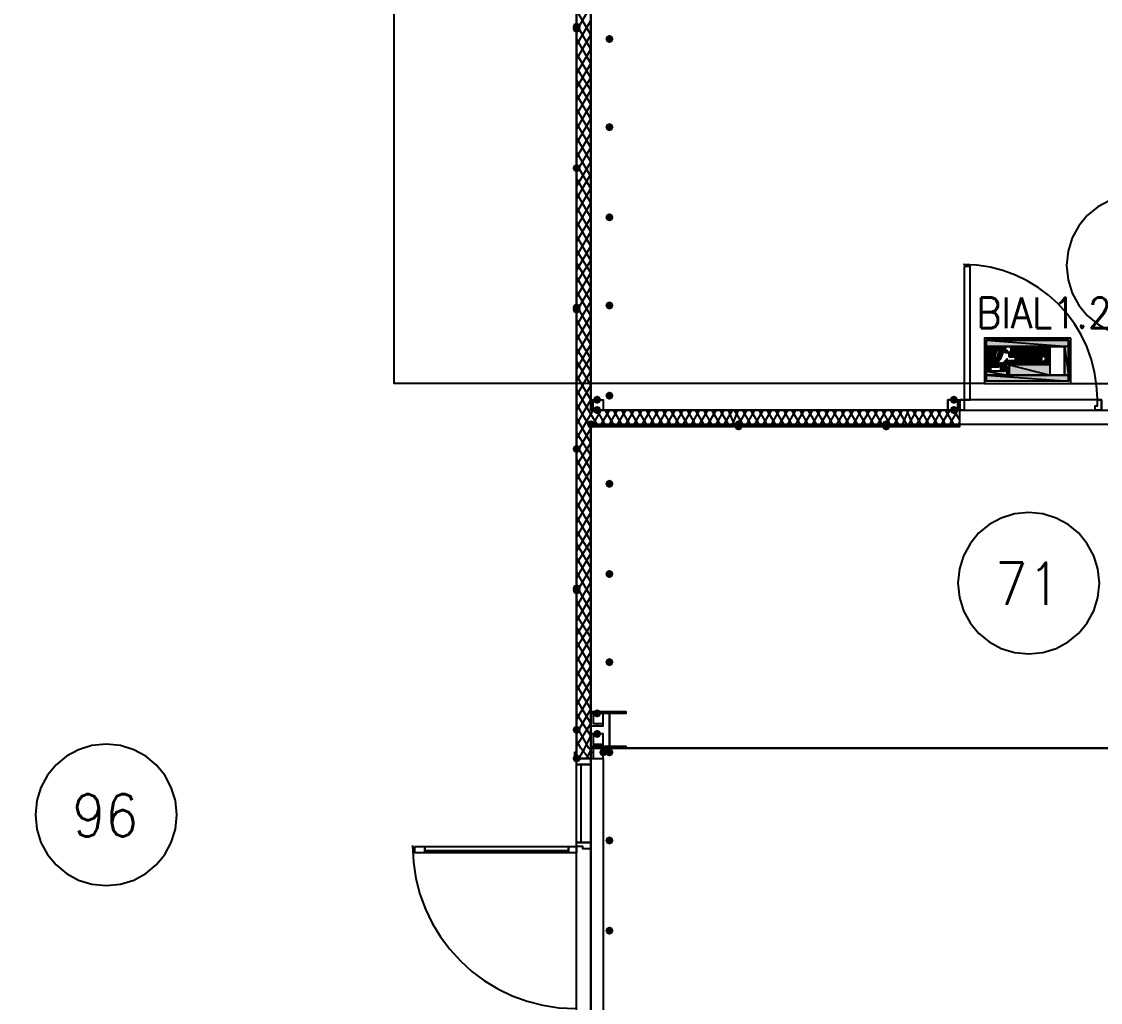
# Model space of a CAD drawing. Header units: millimetres. Extents: x 0 to 420, y 0 to 297.
# Drawn here: x 243.43 to 265.71, y 164.04 to 184.3 of the extents above; entities that cross this region are included whole.
import ezdxf

# ---------------------------------------------------------------- set-up
doc = ezdxf.new("R2010")
doc.units = ezdxf.units.MM
doc.layers.get('0').update_dxf_attribs({"linetype": 'CONTINUOUS'})
doc.styles.get("Standard").update_dxf_attribs({"font": 'STANDARD'})

msp = doc.modelspace()

# ---------------------------------------------------------------- hatches: boundary and pattern name
at = {"true_color": 0x000007}
h = msp.add_hatch(color=0, dxfattribs=at)
h.paths.add_polyline_path([(254.889, 187.071), (254.889, 169.672)], flags=0)
h.paths.add_polyline_path([(254.889, 169.672), (254.889, 187.071)], flags=0)
at = {"true_color": 0x0000fe}
for points in [[(254.973667, 184.192333), (254.948796, 184.132537), (254.889, 184.107667), (254.829204, 184.132537), (254.804333, 184.192333), (254.829204, 184.252129), (254.889, 184.277), (254.948796, 184.252129)], [(254.973667, 184.15), (254.948796, 184.090204), (254.889, 184.065333), (254.829204, 184.090204), (254.804333, 184.15), (254.829204, 184.209796), (254.889, 184.234667), (254.948796, 184.209796)], [(254.973667, 181.271333), (254.948796, 181.211537), (254.889, 181.186667), (254.829204, 181.211537), (254.804333, 181.271333), (254.829204, 181.331129), (254.889, 181.356), (254.948796, 181.331129)], [(254.973667, 181.271333), (254.948796, 181.211537), (254.889, 181.186667), (254.829204, 181.211537), (254.804333, 181.271333), (254.829204, 181.331129), (254.889, 181.356), (254.948796, 181.331129)], [(254.973667, 178.392667), (254.948796, 178.332871), (254.889, 178.308), (254.829204, 178.332871), (254.804333, 178.392667), (254.829204, 178.452462), (254.889, 178.477333), (254.948796, 178.452463)], [(254.973667, 178.350333), (254.948796, 178.290537), (254.889, 178.265667), (254.829204, 178.290537), (254.804333, 178.350333), (254.829204, 178.410129), (254.889, 178.435), (254.948796, 178.410129)], [(255.27, 175.979667), (255.245129, 175.919871), (255.185333, 175.895), (255.125538, 175.919871), (255.100667, 175.979667), (255.125537, 176.039462), (255.185333, 176.064333), (255.245129, 176.039463)], [(255.27, 175.979667), (255.245129, 175.919871), (255.185333, 175.895), (255.125538, 175.919871), (255.100667, 175.979667), (255.125537, 176.039462), (255.185333, 176.064333), (255.245129, 176.039463)], [(258.318, 175.979667), (258.293129, 175.919871), (258.233333, 175.895), (258.173537, 175.919871), (258.148667, 175.979667), (258.173537, 176.039462), (258.233333, 176.064333), (258.293129, 176.039463)], [(258.318, 175.937333), (258.293129, 175.877537), (258.233333, 175.852667), (258.173537, 175.877537), (258.148667, 175.937333), (258.173537, 175.997129), (258.233333, 176.022), (258.293129, 175.997129)], [(261.366, 175.979667), (261.341129, 175.919871), (261.281333, 175.895), (261.221538, 175.919871), (261.196667, 175.979667), (261.221537, 176.039462), (261.281333, 176.064333), (261.341129, 176.039463)], [(261.366, 175.937333), (261.341129, 175.877537), (261.281333, 175.852667), (261.221538, 175.877537), (261.196667, 175.937333), (261.221537, 175.997129), (261.281333, 176.022), (261.341129, 175.997129)], [(254.973667, 175.471667), (254.948796, 175.411871), (254.889, 175.387), (254.829204, 175.411871), (254.804333, 175.471667), (254.829204, 175.531462), (254.889, 175.556333), (254.948796, 175.531463)], [(254.973667, 175.471667), (254.948796, 175.411871), (254.889, 175.387), (254.829204, 175.411871), (254.804333, 175.471667), (254.829204, 175.531462), (254.889, 175.556333), (254.948796, 175.531463)], [(254.973667, 172.593), (254.948796, 172.533204), (254.889, 172.508333), (254.829204, 172.533204), (254.804333, 172.593), (254.829204, 172.652796), (254.889, 172.677667), (254.948796, 172.652796)], [(254.973667, 172.550667), (254.948796, 172.490871), (254.889, 172.466), (254.829204, 172.490871), (254.804333, 172.550667), (254.829204, 172.610462), (254.889, 172.635333), (254.948796, 172.610463)], [(254.973667, 169.672), (254.948796, 169.612204), (254.889, 169.587333), (254.829204, 169.612204), (254.804333, 169.672), (254.829204, 169.731796), (254.889, 169.756667), (254.948796, 169.731796)], [(254.973667, 169.672), (254.948796, 169.612204), (254.889, 169.587333), (254.829204, 169.612204), (254.804333, 169.672), (254.829204, 169.731796), (254.889, 169.756667), (254.948796, 169.731796)], [(254.973667, 169.672), (254.948796, 169.612204), (254.889, 169.587333), (254.829204, 169.612204), (254.804333, 169.672), (254.829204, 169.731796), (254.889, 169.756667), (254.948796, 169.731796)], [(254.973667, 169.079333), (254.948796, 169.019537), (254.889, 168.994667), (254.829204, 169.019537), (254.804333, 169.079333), (254.829204, 169.139129), (254.889, 169.164), (254.948796, 169.139129)]]:
    msp.add_hatch(color=0, dxfattribs=at).paths.add_polyline_path(points, flags=0)
at = {"true_color": 0x000007}
for points in [[(255.651, 183.938333), (255.626129, 183.878537), (255.566333, 183.853667), (255.506538, 183.878537), (255.481667, 183.938333), (255.506537, 183.998129), (255.566333, 184.023), (255.626129, 183.998129)], [(255.651, 182.118), (255.626129, 182.058204), (255.566333, 182.033333), (255.506538, 182.058204), (255.481667, 182.118), (255.506537, 182.177796), (255.566333, 182.202667), (255.626129, 182.177796)], [(255.651, 180.255333), (255.626129, 180.195537), (255.566333, 180.170667), (255.506538, 180.195537), (255.481667, 180.255333), (255.506537, 180.315129), (255.566333, 180.34), (255.626129, 180.315129)], [(255.651, 178.435), (255.626129, 178.375204), (255.566333, 178.350333), (255.506538, 178.375204), (255.481667, 178.435), (255.506537, 178.494796), (255.566333, 178.519667), (255.626129, 178.494796)], [(255.397, 176.487667), (255.372129, 176.427871), (255.312333, 176.403), (255.252537, 176.427871), (255.227667, 176.487667), (255.252537, 176.547462), (255.312333, 176.572333), (255.372129, 176.547463)], [(255.651, 176.572333), (255.626129, 176.512537), (255.566333, 176.487667), (255.506538, 176.512537), (255.481667, 176.572333), (255.506537, 176.632129), (255.566333, 176.657), (255.626129, 176.632129)], [(262.763, 176.487667), (262.738129, 176.427871), (262.678333, 176.403), (262.618538, 176.427871), (262.593667, 176.487667), (262.618537, 176.547462), (262.678333, 176.572333), (262.738129, 176.547463)], [(255.397, 176.276), (255.372129, 176.216204), (255.312333, 176.191333), (255.252537, 176.216204), (255.227667, 176.276), (255.252537, 176.335796), (255.312333, 176.360667), (255.372129, 176.335796)], [(262.763, 176.276), (262.738129, 176.216204), (262.678333, 176.191333), (262.618538, 176.216204), (262.593667, 176.276), (262.618537, 176.335796), (262.678333, 176.360667), (262.738129, 176.335796)], [(255.651, 174.752), (255.626129, 174.692204), (255.566333, 174.667333), (255.506538, 174.692204), (255.481667, 174.752), (255.506537, 174.811796), (255.566333, 174.836667), (255.626129, 174.811796)], [(255.651, 172.889333), (255.626129, 172.829537), (255.566333, 172.804667), (255.506538, 172.829537), (255.481667, 172.889333), (255.506537, 172.949129), (255.566333, 172.974), (255.626129, 172.949129)], [(255.651, 171.069), (255.626129, 171.009204), (255.566333, 170.984333), (255.506538, 171.009204), (255.481667, 171.069), (255.506537, 171.128796), (255.566333, 171.153667), (255.626129, 171.128796)], [(255.397, 170.010667), (255.372129, 169.950871), (255.312333, 169.926), (255.252537, 169.950871), (255.227667, 170.010667), (255.252537, 170.070462), (255.312333, 170.095333), (255.372129, 170.070463)], [(255.397, 169.587333), (255.372129, 169.527537), (255.312333, 169.502667), (255.252537, 169.527537), (255.227667, 169.587333), (255.252537, 169.647129), (255.312333, 169.672), (255.372129, 169.647129)], [(255.524, 169.206333), (255.499129, 169.146537), (255.439333, 169.121667), (255.379538, 169.146537), (255.354667, 169.206333), (255.379537, 169.266129), (255.439333, 169.291), (255.499129, 169.266129)], [(255.651, 169.206333), (255.626129, 169.146537), (255.566333, 169.121667), (255.506538, 169.146537), (255.481667, 169.206333), (255.506537, 169.266129), (255.566333, 169.291), (255.626129, 169.266129)], [(255.651, 167.386), (255.626129, 167.326204), (255.566333, 167.301333), (255.506538, 167.326204), (255.481667, 167.386), (255.506537, 167.445796), (255.566333, 167.470667), (255.626129, 167.445796)], [(255.651, 165.523333), (255.626129, 165.463537), (255.566333, 165.438667), (255.506538, 165.463537), (255.481667, 165.523333), (255.506537, 165.583129), (255.566333, 165.608), (255.626129, 165.583129)]]:
    msp.add_hatch(color=0, dxfattribs=at).paths.add_polyline_path(points, flags=0)
at = {"true_color": 0x000052}
h = msp.add_hatch(color=0, dxfattribs=at)
h.paths.add_polyline_path([(265.049, 177.715333), (263.355667, 177.715333), (265.049, 177.588333)], flags=0)
h.paths.add_polyline_path([(263.355667, 177.715333), (265.049, 177.588333), (263.355667, 177.588333)], flags=0)
h = msp.add_hatch(color=0, dxfattribs=at)
h.paths.add_polyline_path([(263.355667, 177.588333), (264.668, 177.588333)], flags=0)
h.paths.add_polyline_path([(264.668, 177.588333), (263.355667, 177.588333)], flags=0)
h = msp.add_hatch(color=0, dxfattribs=at)
h.paths.add_polyline_path([(263.355667, 177.588333), (263.821333, 177.588333)], flags=0)
h.paths.add_polyline_path([(263.821333, 177.588333), (263.355667, 177.588333)], flags=0)
h = msp.add_hatch(color=0, dxfattribs=at)
h.paths.add_polyline_path([(263.779, 177.588333), (263.355667, 177.588333), (263.736667, 177.546)], flags=0)
h.paths.add_polyline_path([(263.355667, 177.588333), (263.736667, 177.546), (263.355667, 177.546)], flags=0)
h = msp.add_hatch(color=0, dxfattribs=at)
h.paths.add_polyline_path([(263.821333, 177.588333), (264.668, 177.588333)], flags=0)
h.paths.add_polyline_path([(264.668, 177.588333), (263.821333, 177.588333)], flags=0)
h = msp.add_hatch(color=0, dxfattribs=at)
h.paths.add_polyline_path([(263.821333, 177.588333), (264.668, 177.588333)], flags=0)
h.paths.add_polyline_path([(264.668, 177.588333), (263.821333, 177.588333)], flags=0)
h.paths.add_polyline_path([(264.668, 177.588333), (263.821333, 177.588333)], flags=0)
h.paths.add_polyline_path([(263.821333, 177.588333), (264.668, 177.588333)], flags=0)
h = msp.add_hatch(color=0, dxfattribs=at)
h.paths.add_polyline_path([(264.668, 177.588333), (263.863667, 177.588333), (264.668, 177.546)], flags=0)
h.paths.add_polyline_path([(263.863667, 177.588333), (264.668, 177.546), (263.863667, 177.546)], flags=0)
h = msp.add_hatch(color=0, dxfattribs=at)
h.paths.add_polyline_path([(265.049, 177.588333), (264.964333, 177.588333), (265.049, 176.995667)], flags=0)
h.paths.add_polyline_path([(264.964333, 177.588333), (265.049, 176.995667), (264.964333, 176.995667)], flags=0)
h = msp.add_hatch(color=0, dxfattribs=at)
h.paths.add_polyline_path([(263.355667, 177.546), (263.736667, 177.546)], flags=0)
h.paths.add_polyline_path([(263.736667, 177.546), (263.355667, 177.546)], flags=0)
h = msp.add_hatch(color=0, dxfattribs=at)
h.paths.add_polyline_path([(263.355667, 177.546), (263.736667, 177.546)], flags=0)
h.paths.add_polyline_path([(263.736667, 177.546), (263.355667, 177.546)], flags=0)
h = msp.add_hatch(color=0, dxfattribs=at)
h.paths.add_polyline_path([(263.736667, 177.546), (263.355667, 177.546), (263.736667, 177.503667)], flags=0)
h.paths.add_polyline_path([(263.355667, 177.546), (263.736667, 177.503667), (263.355667, 177.503667)], flags=0)
h = msp.add_hatch(color=0, dxfattribs=at)
h.paths.add_polyline_path([(263.355667, 177.503667), (263.736667, 177.503667)], flags=0)
h.paths.add_polyline_path([(263.736667, 177.503667), (263.355667, 177.503667)], flags=0)
h = msp.add_hatch(color=0, dxfattribs=at)
h.paths.add_polyline_path([(263.567333, 177.503667), (263.355667, 177.503667), (263.525, 177.376667)], flags=0)
h.paths.add_polyline_path([(263.355667, 177.503667), (263.525, 177.376667), (263.355667, 177.376667)], flags=0)
h = msp.add_hatch(color=0, dxfattribs=at)
h.paths.add_polyline_path([(263.525, 177.376667), (263.355667, 177.376667), (263.567333, 177.334333)], flags=0)
h.paths.add_polyline_path([(263.355667, 177.376667), (263.567333, 177.334333), (263.355667, 177.334333)], flags=0)
h = msp.add_hatch(color=0, dxfattribs=at)
h.paths.add_polyline_path([(263.652, 177.334333), (263.355667, 177.334333), (263.609667, 177.292)], flags=0)
h.paths.add_polyline_path([(263.355667, 177.334333), (263.609667, 177.292), (263.355667, 177.292)], flags=0)
h = msp.add_hatch(color=0, dxfattribs=at)
h.paths.add_polyline_path([(263.694333, 177.461333), (263.609667, 177.461333), (263.652, 177.334333)], flags=0)
h.paths.add_polyline_path([(263.609667, 177.461333), (263.652, 177.334333), (263.567333, 177.334333)], flags=0)
for points in [[(263.736667, 177.546), (263.736667, 177.503667)], [(263.821333, 177.461333), (263.779, 177.461333)], [(263.821333, 177.461333), (263.863667, 177.461333)], [(263.652, 177.249667), (263.694333, 177.207333), (263.652, 177.207333)]]:
    msp.add_hatch(color=0, dxfattribs=at).paths.add_polyline_path(points, flags=0)
h = msp.add_hatch(color=0, dxfattribs=at)
h.paths.add_polyline_path([(263.736667, 177.503667), (263.779, 177.503667)], flags=0)
h.paths.add_polyline_path([(263.779, 177.503667), (263.736667, 177.503667)], flags=0)
h = msp.add_hatch(color=0, dxfattribs=at)
h.paths.add_polyline_path([(263.736667, 177.503667), (263.779, 177.503667)], flags=0)
h.paths.add_polyline_path([(263.779, 177.503667), (263.736667, 177.503667)], flags=0)
h = msp.add_hatch(color=0, dxfattribs=at)
h.paths.add_polyline_path([(263.779, 177.461333), (263.736667, 177.503667)], flags=0)
h.paths.add_polyline_path([(263.779, 177.461333), (263.736667, 177.503667), (263.779, 177.503667)], flags=0)
h = msp.add_hatch(color=0, dxfattribs=at)
h.paths.add_polyline_path([(263.779, 177.503667), (263.736667, 177.503667), (263.779, 177.461333)], flags=0)
h.paths.add_polyline_path([(263.736667, 177.503667), (263.779, 177.461333), (263.736667, 177.461333)], flags=0)
h = msp.add_hatch(color=0, dxfattribs=at)
h.paths.add_polyline_path([(263.736667, 177.461333), (263.779, 177.461333)], flags=0)
h.paths.add_polyline_path([(263.779, 177.461333), (263.736667, 177.461333)], flags=0)
h = msp.add_hatch(color=0, dxfattribs=at)
h.paths.add_polyline_path([(263.736667, 177.461333), (263.779, 177.461333)], flags=0)
h.paths.add_polyline_path([(263.779, 177.461333), (263.736667, 177.461333)], flags=0)
h = msp.add_hatch(color=0, dxfattribs=at)
h.paths.add_polyline_path([(263.736667, 177.461333), (263.779, 177.461333)], flags=0)
h.paths.add_polyline_path([(263.779, 177.461333), (263.736667, 177.461333)], flags=0)
h.paths.add_polyline_path([(263.779, 177.461333), (263.736667, 177.461333), (264.668, 177.461333)], flags=0)
h.paths.add_polyline_path([(263.736667, 177.461333), (264.668, 177.461333)], flags=0)
h = msp.add_hatch(color=0, dxfattribs=at)
h.paths.add_polyline_path([(263.863667, 177.461333), (263.863667, 177.503667)], flags=0)
h.paths.add_polyline_path([(263.863667, 177.503667), (263.863667, 177.461333), (263.821333, 177.461333)], flags=0)
h = msp.add_hatch(color=0, dxfattribs=at)
h.paths.add_polyline_path([(263.821333, 177.461333), (263.863667, 177.461333)], flags=0)
h.paths.add_polyline_path([(263.863667, 177.461333), (263.821333, 177.461333)], flags=0)
h = msp.add_hatch(color=0, dxfattribs=at)
h.paths.add_polyline_path([(264.668, 177.461333), (263.863667, 177.461333)], flags=0)
h.paths.add_polyline_path([(263.863667, 177.461333), (264.668, 177.461333), (263.821333, 177.461333)], flags=0)
h = msp.add_hatch(color=0, dxfattribs=at)
h.paths.add_polyline_path([(263.821333, 177.461333), (264.668, 177.461333)], flags=0)
h.paths.add_polyline_path([(264.668, 177.461333), (263.821333, 177.461333)], flags=0)
h = msp.add_hatch(color=0, dxfattribs=at)
h.paths.add_polyline_path([(263.821333, 177.461333), (264.668, 177.461333)], flags=0)
h.paths.add_polyline_path([(264.668, 177.461333), (263.821333, 177.461333)], flags=0)
h = msp.add_hatch(color=0, dxfattribs=at)
h.paths.add_polyline_path([(264.668, 177.461333), (263.821333, 177.461333), (264.668, 177.419)], flags=0)
h.paths.add_polyline_path([(263.821333, 177.461333), (264.668, 177.419), (263.821333, 177.419)], flags=0)
h = msp.add_hatch(color=0, dxfattribs=at)
h.paths.add_polyline_path([(264.456333, 177.419), (263.821333, 177.419), (264.498667, 177.376667)], flags=0)
h.paths.add_polyline_path([(263.821333, 177.419), (264.498667, 177.376667), (263.821333, 177.376667)], flags=0)
h = msp.add_hatch(color=0, dxfattribs=at)
h.paths.add_polyline_path([(263.863667, 177.546), (264.668, 177.546)], flags=0)
h.paths.add_polyline_path([(264.668, 177.546), (263.863667, 177.546)], flags=0)
h = msp.add_hatch(color=0, dxfattribs=at)
h.paths.add_polyline_path([(263.863667, 177.546), (264.668, 177.546)], flags=0)
h.paths.add_polyline_path([(264.668, 177.546), (263.863667, 177.546)], flags=0)
h = msp.add_hatch(color=0, dxfattribs=at)
h.paths.add_polyline_path([(263.863667, 177.546), (264.668, 177.546)], flags=0)
h.paths.add_polyline_path([(264.668, 177.546), (263.863667, 177.546)], flags=0)
h = msp.add_hatch(color=0, dxfattribs=at)
h.paths.add_polyline_path([(264.668, 177.546), (263.863667, 177.546), (264.668, 177.503667)], flags=0)
h.paths.add_polyline_path([(263.863667, 177.546), (264.668, 177.503667), (263.863667, 177.503667)], flags=0)
h = msp.add_hatch(color=0, dxfattribs=at)
h.paths.add_polyline_path([(263.863667, 177.503667), (264.668, 177.503667)], flags=0)
h.paths.add_polyline_path([(264.668, 177.503667), (263.863667, 177.503667)], flags=0)
h = msp.add_hatch(color=0, dxfattribs=at)
h.paths.add_polyline_path([(263.863667, 177.503667), (264.668, 177.503667)], flags=0)
h.paths.add_polyline_path([(264.668, 177.503667), (263.863667, 177.503667)], flags=0)
h = msp.add_hatch(color=0, dxfattribs=at)
h.paths.add_polyline_path([(263.863667, 177.503667), (264.668, 177.503667)], flags=0)
h.paths.add_polyline_path([(264.668, 177.503667), (263.863667, 177.503667)], flags=0)
h = msp.add_hatch(color=0, dxfattribs=at)
h.paths.add_polyline_path([(263.863667, 177.503667), (264.668, 177.503667)], flags=0)
h.paths.add_polyline_path([(264.668, 177.503667), (263.863667, 177.503667)], flags=0)
h = msp.add_hatch(color=0, dxfattribs=at)
h.paths.add_polyline_path([(263.863667, 177.503667), (264.668, 177.503667)], flags=0)
h.paths.add_polyline_path([(264.668, 177.503667), (263.863667, 177.503667)], flags=0)
h = msp.add_hatch(color=0, dxfattribs=at)
h.paths.add_polyline_path([(264.668, 177.503667), (263.863667, 177.503667), (264.668, 177.461333)], flags=0)
h.paths.add_polyline_path([(263.863667, 177.503667), (264.668, 177.461333), (263.863667, 177.461333)], flags=0)
h = msp.add_hatch(color=0, dxfattribs=at)
h.paths.add_polyline_path([(263.863667, 177.461333), (264.668, 177.461333)], flags=0)
h.paths.add_polyline_path([(264.668, 177.461333), (263.863667, 177.461333)], flags=0)
h = msp.add_hatch(color=0, dxfattribs=at)
h.paths.add_polyline_path([(264.498667, 177.376667), (263.948333, 177.376667), (264.498667, 177.334333)], flags=0)
h.paths.add_polyline_path([(263.948333, 177.376667), (264.498667, 177.334333), (263.948333, 177.334333)], flags=0)
h = msp.add_hatch(color=0, dxfattribs=at)
h.paths.add_polyline_path([(263.948333, 177.334333), (263.990667, 177.334333)], flags=0)
h.paths.add_polyline_path([(263.990667, 177.334333), (263.948333, 177.334333)], flags=0)
h = msp.add_hatch(color=0, dxfattribs=at)
h.paths.add_polyline_path([(264.498667, 177.334333), (263.948333, 177.334333), (264.498667, 177.292)], flags=0)
h.paths.add_polyline_path([(263.948333, 177.334333), (264.498667, 177.292), (263.948333, 177.292)], flags=0)
h = msp.add_hatch(color=0, dxfattribs=at)
h.paths.add_polyline_path([(264.668, 177.419), (264.498667, 177.419), (264.668, 177.334333)], flags=0)
h.paths.add_polyline_path([(264.498667, 177.419), (264.668, 177.334333), (264.583333, 177.334333)], flags=0)
h = msp.add_hatch(color=0, dxfattribs=at)
h.paths.add_polyline_path([(264.668, 177.334333), (264.583333, 177.334333), (264.668, 177.249667)], flags=0)
h.paths.add_polyline_path([(264.583333, 177.334333), (264.668, 177.249667), (264.498667, 177.249667)], flags=0)
h = msp.add_hatch(color=0, dxfattribs=at)
h.paths.add_polyline_path([(263.609667, 177.292), (263.355667, 177.292), (263.609667, 177.165)], flags=0)
h.paths.add_polyline_path([(263.355667, 177.292), (263.609667, 177.165), (263.355667, 177.165)], flags=0)
h = msp.add_hatch(color=0, dxfattribs=at)
h.paths.add_polyline_path([(263.440333, 177.165), (263.355667, 177.165), (263.440333, 177.080333)], flags=0)
h.paths.add_polyline_path([(263.355667, 177.165), (263.440333, 177.080333), (263.355667, 177.080333)], flags=0)
h = msp.add_hatch(color=0, dxfattribs=at)
h.paths.add_polyline_path([(263.694333, 177.207333), (263.652, 177.207333), (263.779, 177.165)], flags=0)
h.paths.add_polyline_path([(263.652, 177.207333), (263.779, 177.165), (263.652, 177.165)], flags=0)
h = msp.add_hatch(color=0, dxfattribs=at)
h.paths.add_polyline_path([(263.779, 177.165), (263.652, 177.165), (263.779, 177.080333)], flags=0)
h.paths.add_polyline_path([(263.652, 177.165), (263.779, 177.080333), (263.652, 177.080333)], flags=0)
h = msp.add_hatch(color=0, dxfattribs=at)
h.paths.add_polyline_path([(264.498667, 177.292), (263.736667, 177.292), (264.456333, 177.249667)], flags=0)
h.paths.add_polyline_path([(263.736667, 177.292), (264.456333, 177.249667), (263.694333, 177.249667)], flags=0)
h = msp.add_hatch(color=0, dxfattribs=at)
h.paths.add_polyline_path([(264.668, 177.249667), (263.694333, 177.249667), (264.668, 177.207333)], flags=0)
h.paths.add_polyline_path([(263.694333, 177.249667), (264.668, 177.207333), (263.821333, 177.207333)], flags=0)
h = msp.add_hatch(color=0, dxfattribs=at)
h.paths.add_polyline_path([(264.668, 177.207333), (263.821333, 177.207333), (264.668, 176.995667)], flags=0)
h.paths.add_polyline_path([(263.821333, 177.207333), (264.668, 176.995667), (263.821333, 176.995667)], flags=0)
h = msp.add_hatch(color=0, dxfattribs=at)
h.paths.add_polyline_path([(263.779, 177.080333), (263.355667, 177.080333), (263.779, 176.995667)], flags=0)
h.paths.add_polyline_path([(263.355667, 177.080333), (263.779, 176.995667), (263.355667, 176.995667)], flags=0)
h = msp.add_hatch(color=0, dxfattribs=at)
h.paths.add_polyline_path([(265.049, 176.995667), (263.355667, 176.995667), (265.049, 176.868667)], flags=0)
h.paths.add_polyline_path([(263.355667, 176.995667), (265.049, 176.868667), (263.355667, 176.868667)], flags=0)
h = msp.add_hatch(color=0, dxfattribs=at)
h.paths.add_polyline_path([(263.821333, 176.995667), (265.049, 176.995667)], flags=0)
h.paths.add_polyline_path([(265.049, 176.995667), (263.821333, 176.995667)], flags=0)
at = {"true_color": 0x000007}
h = msp.add_hatch(color=0, dxfattribs=at)
h.paths.add_polyline_path([(262.805333, 175.979667), (255.185333, 175.979667), (262.805333, 175.937333)], flags=0)
h.paths.add_polyline_path([(255.185333, 175.979667), (262.805333, 175.937333), (255.185333, 175.937333)], flags=0)
h = msp.add_hatch(color=0, dxfattribs=at)
h.paths.add_polyline_path([(254.889, 169.672), (254.889, 169.079333)], flags=0)
h.paths.add_polyline_path([(254.889, 169.079333), (254.889, 169.672)], flags=0)

# ---------------------------------------------------------------- linework, layer by layer
at = {"color": 0, "true_color": 0x000008}
for points in [[(254.889, 187.409667), (238.802333, 187.409667), (238.802333, 140.335), (254.889, 140.335)], [(255.185333, 158.453667), (376.639667, 158.453667), (376.639667, 169.291), (255.185333, 169.291)]]:
    msp.add_lwpolyline(points, close=True, dxfattribs=at)
at = {"color": 0, "true_color": 0x000007}
for points in [[(254.889, 187.409667), (254.889, 169.291)], [(255.185333, 176.276), (255.185333, 187.409667)], [(254.889, 187.071), (254.889, 169.672), (254.889, 187.071), (254.889, 169.672)], [(254.889, 184.107667), (255.185333, 184.615667)], [(255.185333, 184.023), (254.889, 184.531)], [(254.889, 183.811333), (255.185333, 184.319333)], [(255.185333, 183.726667), (254.889, 184.234667)], [(254.889, 183.515), (255.185333, 184.023)], [(255.185333, 183.430333), (254.889, 183.938333)], [(254.889, 183.218667), (255.185333, 183.726667)], [(255.185333, 183.134), (254.889, 183.642)], [(254.889, 182.922333), (255.185333, 183.430333)], [(255.185333, 182.88), (254.889, 183.345667)], [(254.889, 182.668333), (255.185333, 183.134)], [(255.185333, 182.583667), (254.889, 183.091667)], [(254.889, 182.372), (255.185333, 182.88)], [(255.185333, 182.287333), (254.889, 182.795333)], [(254.889, 182.075667), (255.185333, 182.583667)], [(255.185333, 181.991), (254.889, 182.499)], [(254.889, 181.779333), (255.185333, 182.287333)], [(255.185333, 181.694667), (254.889, 182.202667)], [(254.889, 181.483), (255.185333, 181.991)], [(255.185333, 181.398333), (254.889, 181.906333)], [(254.889, 181.186667), (255.185333, 181.694667)], [(255.185333, 181.102), (254.889, 181.61)], [(254.889, 180.890333), (255.185333, 181.398333)], [(255.185333, 180.848), (254.889, 181.356)], [(254.889, 180.636333), (255.185333, 181.144333)], [(255.185333, 180.551667), (254.889, 181.059667)], [(254.889, 180.34), (255.185333, 180.848)], [(255.185333, 180.255333), (254.889, 180.763333)], [(267.927667, 179.2605), (267.897995, 179.554842), (267.812893, 179.828993), (267.678236, 180.07708), (267.499896, 180.29323), (267.283746, 180.47157), (267.035659, 180.606227), (266.761508, 180.691328), (266.467167, 180.721), (266.172825, 180.691328), (265.898674, 180.606227), (265.650587, 180.47157), (265.434437, 180.29323), (265.256097, 180.07708), (265.12144, 179.828993), (265.036339, 179.554842), (265.006667, 179.2605)], [(254.889, 180.043667), (255.185333, 180.551667)], [(255.185333, 179.959), (254.889, 180.467)], [(254.889, 179.747333), (255.185333, 180.255333)], [(255.185333, 179.662667), (254.889, 180.170667)], [(254.889, 179.451), (255.185333, 179.959)], [(255.185333, 179.366333), (254.889, 179.874333)], [(254.889, 179.154667), (255.185333, 179.662667)], [(255.185333, 179.112333), (254.889, 179.578)], [(254.889, 178.900667), (255.185333, 179.366333)], [(255.185333, 178.816), (254.889, 179.324)], [(265.641667, 176.508833), (265.627351, 176.792339), (265.585333, 177.067656), (265.517006, 177.333389), (265.423764, 177.588145), (265.307001, 177.83053), (265.16811, 178.059151), (265.008486, 178.272613), (264.829523, 178.469523), (264.632613, 178.648486), (264.419151, 178.80811), (264.19053, 178.947001), (263.948145, 179.063764), (263.693389, 179.157006), (263.427656, 179.225333), (263.152339, 179.267351), (262.868833, 179.281667)], [(265.006667, 179.2605), (265.036339, 178.966158), (265.12144, 178.692007), (265.256097, 178.44392), (265.434437, 178.22777), (265.650587, 178.04943), (265.898674, 177.914773), (266.172825, 177.829672), (266.467167, 177.8), (266.761508, 177.829672), (267.035659, 177.914773), (267.283746, 178.04943), (267.499896, 178.22777), (267.678236, 178.44392), (267.812893, 178.692007), (267.897995, 178.966158), (267.927667, 179.2605)], [(254.889, 178.604333), (255.185333, 179.112333)], [(255.185333, 178.519667), (254.889, 179.027667)], [(254.889, 178.308), (255.185333, 178.816)], [(255.185333, 178.223333), (254.889, 178.731333)], [(254.889, 178.011667), (255.185333, 178.519667)], [(255.185333, 177.927), (254.889, 178.435)], [(254.889, 177.715333), (255.185333, 178.223333)], [(255.185333, 177.630667), (254.889, 178.138667)], [(254.889, 177.419), (255.185333, 177.927)], [(255.185333, 177.334333), (254.889, 177.842333)], [(254.889, 177.122667), (255.185333, 177.630667)], [(255.185333, 177.080333), (254.889, 177.546)], [(254.889, 176.868667), (255.185333, 177.376667)], [(255.185333, 176.784), (254.889, 177.292)], [(254.889, 176.572333), (255.185333, 177.080333)], [(255.185333, 176.487667), (254.889, 176.995667)], [(254.889, 176.276), (255.185333, 176.784)], [(255.185333, 176.191333), (254.889, 176.699333)], [(254.889, 175.979667), (255.185333, 176.487667)], [(264.244667, 176.487667), (262.805333, 176.487667), (262.805333, 176.403)], [(265.726333, 176.403), (265.726333, 176.487667), (264.244667, 176.487667)], [(255.185333, 175.895), (254.889, 176.403)], [(255.185333, 176.191333), (255.227667, 176.276)], [(262.805333, 176.276), (255.185333, 176.276)], [(255.227667, 175.979667), (255.397, 176.276)], [(255.481667, 175.979667), (255.312333, 176.276)], [(255.397, 175.979667), (255.566333, 176.276)], [(255.651, 175.979667), (255.481667, 176.276)], [(255.566333, 175.979667), (255.735667, 176.276)], [(255.820333, 175.979667), (255.651, 176.276)], [(255.735667, 175.979667), (255.905, 176.276)], [(255.989667, 175.979667), (255.820333, 176.276)], [(255.905, 175.979667), (256.074333, 176.276)], [(256.159, 175.979667), (255.989667, 176.276)], [(256.074333, 175.979667), (256.243667, 176.276)], [(256.328333, 175.979667), (256.159, 176.276)], [(256.243667, 175.979667), (256.413, 176.276)], [(256.497667, 175.979667), (256.328333, 176.276)], [(256.413, 175.979667), (256.582333, 176.276)], [(256.667, 175.979667), (256.497667, 176.276)], [(256.582333, 175.979667), (256.751667, 176.276)], [(256.836333, 175.979667), (256.667, 176.276)], [(256.751667, 175.979667), (256.921, 176.276)], [(257.005667, 175.979667), (256.836333, 176.276)], [(256.921, 175.979667), (257.090333, 176.276)], [(257.175, 175.979667), (257.005667, 176.276)], [(257.090333, 175.979667), (257.259667, 176.276)], [(257.344333, 175.979667), (257.175, 176.276)], [(257.259667, 175.979667), (257.429, 176.276)], [(257.513667, 175.979667), (257.344333, 176.276)], [(257.429, 175.979667), (257.598333, 176.276)], [(257.683, 175.979667), (257.513667, 176.276)], [(257.598333, 175.979667), (257.767667, 176.276)], [(257.852333, 175.979667), (257.683, 176.276)], [(257.767667, 175.979667), (257.937, 176.276)], [(258.021667, 175.979667), (257.852333, 176.276)], [(257.937, 175.979667), (258.106333, 176.276)], [(258.148667, 175.979667), (258.021667, 176.276)], [(258.106333, 175.979667), (258.233333, 176.276)], [(258.318, 175.979667), (258.148667, 176.276)], [(258.233333, 175.979667), (258.402667, 176.276)], [(258.487333, 175.979667), (258.318, 176.276)], [(258.402667, 175.979667), (258.572, 176.276)], [(258.656667, 175.979667), (258.487333, 176.276)], [(258.572, 175.979667), (258.741333, 176.276)], [(258.826, 175.979667), (258.656667, 176.276)], [(258.741333, 175.979667), (258.910667, 176.276)], [(258.995333, 175.979667), (258.826, 176.276)], [(258.910667, 175.979667), (259.08, 176.276)], [(259.164667, 175.979667), (258.995333, 176.276)], [(259.08, 175.979667), (259.249333, 176.276)], [(259.334, 175.979667), (259.164667, 176.276)], [(259.249333, 175.979667), (259.418667, 176.276)], [(259.503333, 175.979667), (259.334, 176.276)], [(259.418667, 175.979667), (259.588, 176.276)], [(259.672667, 175.979667), (259.503333, 176.276)], [(259.588, 175.979667), (259.757333, 176.276)], [(259.842, 175.979667), (259.672667, 176.276)], [(259.757333, 175.979667), (259.926667, 176.276)], [(260.011333, 175.979667), (259.842, 176.276)], [(259.926667, 175.979667), (260.096, 176.276)], [(260.180667, 175.979667), (260.011333, 176.276)], [(260.096, 175.979667), (260.265333, 176.276)], [(260.35, 175.979667), (260.180667, 176.276)], [(260.265333, 175.979667), (260.434667, 176.276)], [(260.519333, 175.979667), (260.35, 176.276)], [(260.434667, 175.979667), (260.604, 176.276)], [(260.688667, 175.979667), (260.519333, 176.276)], [(260.604, 175.979667), (260.773333, 176.276)], [(260.858, 175.979667), (260.688667, 176.276)], [(260.773333, 175.979667), (260.942667, 176.276)], [(261.027333, 175.979667), (260.858, 176.276)], [(260.942667, 175.979667), (261.112, 176.276)], [(261.196667, 175.979667), (261.027333, 176.276)], [(261.112, 175.979667), (261.281333, 176.276)], [(261.366, 175.979667), (261.196667, 176.276)], [(261.281333, 175.979667), (261.450667, 176.276)], [(261.535333, 175.979667), (261.366, 176.276)], [(261.450667, 175.979667), (261.62, 176.276)], [(261.704667, 175.979667), (261.535333, 176.276)], [(261.62, 175.979667), (261.747, 176.276)], [(261.831667, 175.979667), (261.704667, 176.276)], [(261.747, 175.979667), (261.916333, 176.276)], [(262.001, 175.979667), (261.831667, 176.276)], [(261.916333, 175.979667), (262.085667, 176.276)], [(262.170333, 175.979667), (262.001, 176.276)], [(262.085667, 175.979667), (262.255, 176.276)], [(262.339667, 175.979667), (262.170333, 176.276)], [(262.255, 175.979667), (262.424333, 176.276)], [(262.509, 175.979667), (262.339667, 176.276)], [(262.424333, 175.979667), (262.593667, 176.276)], [(262.678333, 175.979667), (262.509, 176.276)], [(262.593667, 175.979667), (262.763, 176.276)], [(262.805333, 176.064333), (262.678333, 176.276)], [(262.805333, 176.403), (262.805333, 176.276), (264.244667, 176.276)], [(262.805333, 175.979667), (262.805333, 176.276)], [(262.805333, 175.979667), (262.805333, 176.276)], [(264.244667, 176.276), (265.726333, 176.276), (265.726333, 176.403)], [(254.889, 175.683333), (255.185333, 176.191333)], [(255.185333, 175.598667), (254.889, 176.106667)], [(255.312333, 175.979667), (255.185333, 176.191333)], [(262.763, 175.979667), (262.805333, 176.022)], [(254.889, 175.387), (255.185333, 175.895)], [(255.185333, 175.344667), (254.889, 175.810333)], [(262.805333, 175.979667), (255.185333, 175.979667), (262.805333, 175.979667), (255.185333, 175.937333)], [(255.185333, 175.979667), (262.805333, 175.979667)], [(255.185333, 169.291), (255.185333, 175.979667)], [(254.889, 175.133), (255.185333, 175.598667)], [(255.185333, 175.048333), (254.889, 175.556333)], [(254.889, 174.836667), (255.185333, 175.344667)], [(255.185333, 174.752), (254.889, 175.26)], [(254.889, 174.540333), (255.185333, 175.048333)], [(255.185333, 174.455667), (254.889, 174.963667)], [(254.889, 174.244), (255.185333, 174.752)], [(255.185333, 174.159333), (254.889, 174.667333)], [(254.889, 173.947667), (255.185333, 174.455667)], [(255.185333, 173.863), (254.889, 174.371)], [(254.889, 173.651333), (255.185333, 174.159333)], [(255.185333, 173.566667), (254.889, 174.074667)], [(265.684, 172.698833), (265.654328, 172.993175), (265.569227, 173.267326), (265.43457, 173.515413), (265.25623, 173.731563), (265.04008, 173.909903), (264.791993, 174.04456), (264.517842, 174.129661), (264.2235, 174.159333), (263.929158, 174.129661), (263.655007, 174.04456), (263.40692, 173.909903), (263.19077, 173.731563), (263.01243, 173.515413), (262.877773, 173.267326), (262.792672, 172.993175), (262.763, 172.698833)], [(254.889, 173.355), (255.185333, 173.863)], [(255.185333, 173.312667), (254.889, 173.778333)], [(254.889, 173.101), (255.185333, 173.566667)], [(255.185333, 173.016333), (254.889, 173.524333)], [(254.889, 172.804667), (255.185333, 173.312667)], [(255.185333, 172.72), (254.889, 173.228)], [(254.889, 172.508333), (255.185333, 173.016333)], [(255.185333, 172.423667), (254.889, 172.931667)], [(254.889, 172.212), (255.185333, 172.72)], [(262.763, 172.698833), (262.792672, 172.404492), (262.877773, 172.130341), (263.01243, 171.882254), (263.19077, 171.666104), (263.40692, 171.487764), (263.655007, 171.353107), (263.929158, 171.268005), (264.2235, 171.238333), (264.517842, 171.268005), (264.791993, 171.353107), (265.04008, 171.487764), (265.25623, 171.666104), (265.43457, 171.882254), (265.569227, 172.130341), (265.654328, 172.404492), (265.684, 172.698833)], [(255.185333, 172.127333), (254.889, 172.635333)], [(254.889, 171.915667), (255.185333, 172.423667)], [(255.185333, 171.831), (254.889, 172.339)], [(254.889, 171.619333), (255.185333, 172.127333)], [(255.185333, 171.577), (254.889, 172.042667)], [(254.889, 171.365333), (255.185333, 171.831)], [(255.185333, 171.280667), (254.889, 171.788667)], [(254.889, 171.069), (255.185333, 171.577)], [(255.185333, 170.984333), (254.889, 171.492333)], [(254.889, 170.772667), (255.185333, 171.280667)], [(255.185333, 170.688), (254.889, 171.196)], [(254.889, 170.476333), (255.185333, 170.984333)], [(255.185333, 170.391667), (254.889, 170.899667)], [(254.889, 170.18), (255.185333, 170.688)], [(255.185333, 170.095333), (254.889, 170.603333)], [(254.889, 169.883667), (255.185333, 170.391667)], [(255.185333, 169.799), (254.889, 170.307)], [(254.889, 169.587333), (255.185333, 170.095333)], [(255.185333, 169.545), (254.889, 170.010667)], [(255.227667, 170.010667), (255.227667, 170.053)], [(255.397, 170.010667), (255.397, 170.053)], [(255.566333, 169.291), (255.566333, 170.053)], [(255.735667, 170.010667), (255.735667, 170.053)], [(255.905, 170.010667), (255.905, 170.053)], [(254.889, 169.333333), (255.185333, 169.799)], [(255.312333, 169.799), (255.312333, 169.756667)], [(255.143, 169.291), (254.889, 169.756667)], [(254.889, 169.079333), (254.889, 169.672), (254.889, 169.079333), (254.889, 169.672)], [(255.058333, 169.291), (255.185333, 169.545)], [(246.634, 167.915167), (246.604328, 168.209508), (246.519227, 168.483659), (246.38457, 168.731746), (246.20623, 168.947896), (245.99008, 169.126236), (245.741993, 169.260893), (245.467842, 169.345995), (245.1735, 169.375667), (244.879158, 169.345995), (244.605007, 169.260893), (244.35692, 169.126236), (244.14077, 168.947896), (243.96243, 168.731746), (243.827773, 168.483659), (243.742672, 168.209508), (243.713, 167.915167)], [(254.973667, 169.291), (254.889, 169.460333)], [(255.227667, 169.291), (255.227667, 169.333333)], [(255.312333, 169.375667), (255.312333, 169.333333)], [(255.397, 169.291), (255.397, 169.333333)], [(255.735667, 169.291), (255.735667, 169.333333)], [(255.905, 169.291), (255.905, 169.333333)], [(254.889, 169.291), (254.889, 169.079333)], [(255.185333, 169.079333), (254.889, 169.079333), (254.889, 169.206333)], [(254.973667, 169.079333), (254.889, 169.164)], [(254.931333, 169.079333), (255.058333, 169.291)], [(255.143, 169.079333), (254.973667, 169.291)], [(255.100667, 169.079333), (255.185333, 169.248667)], [(255.185333, 169.248667), (255.143, 169.291)], [(255.185333, 169.079333), (255.185333, 169.291)], [(255.227667, 169.206333), (255.185333, 169.206333)], [(254.973667, 168.952333), (254.973667, 167.343667)], [(255.185333, 163.872333), (255.185333, 169.079333), (255.312333, 169.079333)], [(255.185333, 167.343667), (255.185333, 168.952333)], [(255.312333, 169.079333), (255.439333, 169.079333), (255.439333, 163.872333)], [(243.713, 167.915167), (243.742672, 167.620825), (243.827773, 167.346674), (243.96243, 167.098587), (244.14077, 166.882437), (244.35692, 166.704097), (244.605007, 166.56944), (244.879158, 166.484339), (245.1735, 166.454667), (245.467842, 166.484339), (245.741993, 166.56944), (245.99008, 166.704097), (246.20623, 166.882437), (246.38457, 167.098587), (246.519227, 167.346674), (246.604328, 167.620825), (246.634, 167.915167)], [(251.502333, 167.280167), (251.519709, 166.936064), (251.570708, 166.601901), (251.65364, 166.27937), (251.766811, 165.970162), (251.908531, 165.675969), (252.077108, 165.398484), (252.27085, 165.139396), (252.488065, 164.900399), (252.727063, 164.683183), (252.98615, 164.489441), (253.263636, 164.320864), (253.557829, 164.179144), (253.867037, 164.065973), (254.189568, 163.983042), (254.52373, 163.932042), (254.867833, 163.914667)], [(251.756333, 167.174333), (254.719667, 167.174333)]]:
    msp.add_lwpolyline(points, dxfattribs=at)
for points in [[(255.185333, 176.276), (272.796, 176.276), (272.796, 187.409667), (255.185333, 187.409667)], [(254.889, 187.071), (254.889, 169.672)], [(254.889, 169.672), (254.889, 187.071)], [(254.889, 187.071), (254.889, 169.672)], [(254.889, 187.071), (254.889, 169.672)], [(262.89, 179.239333), (262.89, 176.487667), (263.017, 176.487667), (263.017, 179.239333)], [(255.439333, 176.276), (255.227667, 176.276), (255.227667, 176.487667), (255.439333, 176.487667), (255.439333, 176.276), (255.185333, 176.276), (255.185333, 176.487667), (255.439333, 176.487667)], [(262.805333, 176.276), (262.551333, 176.276), (262.551333, 176.487667), (262.805333, 176.487667)], [(262.763, 176.276), (262.763, 176.487667), (262.551333, 176.487667), (262.551333, 176.276)], [(262.805333, 176.276), (262.805333, 176.487667), (262.89, 176.487667), (262.89, 176.360667), (262.89, 176.276)], [(265.599333, 176.276), (265.599333, 176.360667), (265.641667, 176.360667), (265.641667, 176.487667), (265.726333, 176.487667), (265.726333, 176.276)], [(262.805333, 175.979667), (255.185333, 175.979667), (262.805333, 175.937333)], [(255.185333, 175.979667), (262.805333, 175.937333), (255.185333, 175.937333)], [(262.805333, 175.979667), (255.185333, 175.979667), (255.185333, 175.937333), (262.805333, 175.937333)], [(262.805333, 175.979667), (255.185333, 175.979667), (255.185333, 175.937333), (262.805333, 175.937333)], [(255.905, 169.291), (255.185333, 169.291), (255.185333, 169.333333), (255.566333, 169.333333), (255.566333, 170.010667), (255.185333, 170.010667), (255.185333, 170.053), (255.905, 170.053), (255.905, 170.010667), (255.566333, 170.010667), (255.566333, 169.333333), (255.905, 169.333333)], [(255.439333, 170.010667), (255.227667, 170.010667), (255.227667, 169.799), (255.439333, 169.799), (255.439333, 170.010667), (255.185333, 170.010667), (255.185333, 169.756667), (255.439333, 169.756667)], [(254.889, 169.672), (254.889, 169.079333)], [(254.889, 169.079333), (254.889, 169.672)], [(254.889, 169.079333), (254.889, 169.672)], [(254.889, 169.079333), (254.889, 169.672)], [(255.439333, 169.587333), (255.227667, 169.587333), (255.227667, 169.375667), (255.439333, 169.375667), (255.439333, 169.587333), (255.185333, 169.587333), (255.185333, 169.333333), (255.439333, 169.333333)], [(254.889, 169.037), (254.889, 169.206333), (254.846667, 169.206333), (254.846667, 169.037)], [(254.889, 169.206333), (254.889, 169.079333)], [(255.439333, 169.079333), (255.439333, 169.291), (255.227667, 169.291), (255.227667, 169.079333), (255.439333, 169.079333), (255.439333, 169.291), (255.185333, 169.291), (255.185333, 169.079333)], [(255.185333, 169.079333), (255.185333, 168.952333), (254.889, 168.952333), (254.889, 169.079333)], [(255.185333, 169.079333), (254.889, 169.079333)], [(254.889, 167.343667), (254.889, 168.952333), (255.185333, 168.952333), (255.185333, 167.343667)], [(255.185333, 167.216667), (255.016, 167.216667), (255.016, 167.259), (254.889, 167.259), (254.889, 167.343667), (255.185333, 167.343667)], [(251.544667, 167.259), (251.756333, 167.259), (251.756333, 167.132), (251.544667, 167.132)], [(251.756333, 167.259), (254.719667, 167.259), (254.719667, 167.174333), (251.756333, 167.174333)], [(251.756333, 167.174333), (254.719667, 167.174333), (254.719667, 167.132), (251.756333, 167.132)], [(254.889, 167.132), (254.719667, 167.132), (254.719667, 167.259), (254.889, 167.259)]]:
    msp.add_lwpolyline(points, close=True, dxfattribs=at)
at = {"color": 0, "true_color": 0x000005}
for points in [[(263.313333, 176.826333), (251.121333, 176.826333), (251.121333, 186.986333), (248.285, 186.986333)], [(265.091333, 176.826333), (280.754667, 176.826333)]]:
    msp.add_lwpolyline(points, dxfattribs=at)
at = {"color": 0, "true_color": 0x00005c}
msp.add_lwpolyline([(265.091333, 177.757667), (263.313333, 177.757667), (263.313333, 176.826333), (265.091333, 176.826333)], close=True, dxfattribs=at)
at = {"color": 0, "true_color": 0x000052}
for points in [[(265.049, 177.715333), (263.355667, 177.715333), (265.049, 177.588333)], [(263.355667, 177.715333), (265.049, 177.588333), (263.355667, 177.588333)], [(263.355667, 177.715333), (265.049, 177.715333), (265.049, 176.868667), (263.355667, 176.868667)], [(263.355667, 177.588333), (264.668, 177.588333)], [(264.668, 177.588333), (263.355667, 177.588333)], [(263.355667, 177.588333), (263.821333, 177.588333)], [(263.821333, 177.588333), (263.355667, 177.588333)], [(263.355667, 177.588333), (263.779, 177.588333)], [(263.779, 177.588333), (263.355667, 177.588333)], [(263.779, 177.588333), (263.355667, 177.588333)], [(263.355667, 177.588333), (263.779, 177.588333)], [(263.779, 177.588333), (263.355667, 177.588333)], [(263.779, 177.588333), (263.355667, 177.588333), (263.821333, 177.588333)], [(263.355667, 177.588333), (263.779, 177.588333)], [(263.779, 177.588333), (263.355667, 177.588333)], [(263.355667, 177.588333), (263.779, 177.588333)], [(263.779, 177.588333), (263.355667, 177.588333)], [(263.779, 177.588333), (263.355667, 177.588333), (263.736667, 177.546)], [(263.355667, 177.588333), (263.736667, 177.546), (263.355667, 177.546)], [(263.821333, 177.588333), (264.668, 177.588333)], [(264.668, 177.588333), (263.821333, 177.588333)], [(263.821333, 177.588333), (264.668, 177.588333)], [(264.668, 177.588333), (263.821333, 177.588333)], [(264.668, 177.588333), (263.821333, 177.588333)], [(263.821333, 177.588333), (264.668, 177.588333)], [(263.863667, 177.588333), (263.821333, 177.588333), (263.863667, 177.546)], [(263.821333, 177.588333), (263.863667, 177.546)], [(263.863667, 177.588333), (263.821333, 177.588333)], [(263.863667, 177.588333), (263.821333, 177.588333)], [(264.668, 177.588333), (263.863667, 177.588333), (264.668, 177.546)], [(263.863667, 177.588333), (264.668, 177.546), (263.863667, 177.546)], [(264.668, 177.588333), (264.964333, 177.588333), (264.964333, 176.995667), (264.668, 176.995667)], [(265.049, 177.588333), (264.964333, 177.588333), (265.049, 176.995667)], [(264.964333, 177.588333), (265.049, 176.995667), (264.964333, 176.995667)], [(263.355667, 177.546), (263.736667, 177.546)], [(263.736667, 177.546), (263.355667, 177.546)], [(263.355667, 177.546), (263.736667, 177.546)], [(263.736667, 177.546), (263.355667, 177.546)], [(263.736667, 177.546), (263.355667, 177.546)], [(263.355667, 177.546), (263.736667, 177.546)], [(263.736667, 177.546), (263.355667, 177.546)], [(263.736667, 177.546), (263.355667, 177.546)], [(263.355667, 177.546), (263.736667, 177.546)], [(263.736667, 177.546), (263.355667, 177.546)], [(263.736667, 177.546), (263.355667, 177.546), (263.736667, 177.503667)], [(263.355667, 177.546), (263.736667, 177.503667), (263.355667, 177.503667)], [(263.355667, 177.503667), (263.736667, 177.503667)], [(263.736667, 177.503667), (263.355667, 177.503667)], [(263.567333, 177.503667), (263.355667, 177.503667), (263.525, 177.376667)], [(263.355667, 177.503667), (263.525, 177.376667), (263.355667, 177.376667)], [(263.525, 177.376667), (263.355667, 177.376667), (263.567333, 177.334333)], [(263.355667, 177.376667), (263.567333, 177.334333), (263.355667, 177.334333)], [(263.652, 177.334333), (263.355667, 177.334333), (263.609667, 177.292)], [(263.355667, 177.334333), (263.609667, 177.292), (263.355667, 177.292)], [(263.440333, 177.165), (263.609667, 177.165), (263.609667, 177.292), (263.694333, 177.461333), (263.609667, 177.461333), (263.567333, 177.334333), (263.525, 177.376667), (263.567333, 177.503667), (263.736667, 177.503667), (263.736667, 177.461333), (263.779, 177.461333), (263.821333, 177.461333), (263.821333, 177.376667), (263.948333, 177.376667), (263.948333, 177.292), (263.779, 177.292), (263.779, 177.334333), (263.694333, 177.249667), (263.821333, 177.207333), (263.821333, 176.995667), (263.779, 176.995667), (263.779, 177.165), (263.652, 177.249667), (263.652, 177.080333), (263.440333, 177.080333)], [(263.609667, 177.461333), (263.652, 177.334333), (263.567333, 177.334333)], [(263.694333, 177.461333), (263.609667, 177.461333), (263.652, 177.334333)], [(263.736667, 177.546), (263.736667, 177.503667)], [(263.736667, 177.503667), (263.736667, 177.546)], [(263.736667, 177.503667), (263.779, 177.503667)], [(263.779, 177.503667), (263.736667, 177.503667)], [(263.736667, 177.503667), (263.779, 177.503667)], [(263.779, 177.503667), (263.736667, 177.503667)], [(263.779, 177.461333), (263.736667, 177.503667)], [(263.779, 177.461333), (263.736667, 177.503667), (263.779, 177.503667)], [(263.779, 177.503667), (263.736667, 177.503667), (263.779, 177.461333)], [(263.736667, 177.503667), (263.779, 177.461333), (263.736667, 177.461333)], [(263.736667, 177.461333), (263.779, 177.461333)], [(263.779, 177.461333), (263.736667, 177.461333)], [(263.736667, 177.461333), (263.779, 177.461333)], [(263.779, 177.461333), (263.736667, 177.461333)], [(263.736667, 177.461333), (263.779, 177.461333)], [(263.779, 177.461333), (263.736667, 177.461333)], [(263.736667, 177.461333), (263.779, 177.461333)], [(263.779, 177.461333), (263.736667, 177.461333)], [(263.779, 177.461333), (263.736667, 177.461333), (264.668, 177.461333)], [(263.736667, 177.461333), (264.668, 177.461333)], [(263.821333, 177.461333), (263.779, 177.461333)], [(263.821333, 177.461333), (263.779, 177.461333)], [(263.863667, 177.503667), (263.863667, 177.461333), (263.821333, 177.461333)], [(263.821333, 177.461333), (263.863667, 177.461333)], [(263.821333, 177.461333), (263.863667, 177.461333)], [(263.863667, 177.461333), (263.821333, 177.461333)], [(263.863667, 177.461333), (264.668, 177.461333), (263.821333, 177.461333)], [(263.821333, 177.461333), (264.668, 177.461333)], [(264.668, 177.461333), (263.821333, 177.461333)], [(263.821333, 177.461333), (264.668, 177.461333)], [(264.668, 177.461333), (263.821333, 177.461333)], [(264.668, 177.461333), (263.821333, 177.461333), (264.668, 177.419)], [(263.821333, 177.461333), (264.668, 177.419), (263.821333, 177.419)], [(264.456333, 177.419), (263.821333, 177.419), (264.498667, 177.376667)], [(263.821333, 177.419), (264.498667, 177.376667), (263.821333, 177.376667)], [(263.863667, 177.546), (264.668, 177.546)], [(264.668, 177.546), (263.863667, 177.546)], [(263.863667, 177.546), (264.668, 177.546)], [(264.668, 177.546), (263.863667, 177.546)], [(263.863667, 177.546), (264.668, 177.546)], [(264.668, 177.546), (263.863667, 177.546)], [(264.668, 177.546), (263.863667, 177.546), (264.668, 177.503667)], [(263.863667, 177.546), (264.668, 177.503667), (263.863667, 177.503667)], [(263.863667, 177.503667), (264.668, 177.503667)], [(264.668, 177.503667), (263.863667, 177.503667)], [(263.863667, 177.503667), (264.668, 177.503667)], [(264.668, 177.503667), (263.863667, 177.503667)], [(263.863667, 177.503667), (264.668, 177.503667)], [(264.668, 177.503667), (263.863667, 177.503667)], [(263.863667, 177.503667), (264.668, 177.503667)], [(264.668, 177.503667), (263.863667, 177.503667)], [(263.863667, 177.503667), (264.668, 177.503667)], [(264.668, 177.503667), (263.863667, 177.503667)], [(264.668, 177.503667), (263.863667, 177.503667), (264.668, 177.461333)], [(263.863667, 177.503667), (264.668, 177.461333), (263.863667, 177.461333)], [(263.863667, 177.461333), (263.863667, 177.503667)], [(263.863667, 177.461333), (263.863667, 177.503667)], [(263.863667, 177.461333), (264.668, 177.461333)], [(264.668, 177.461333), (263.863667, 177.461333)], [(264.668, 177.461333), (263.863667, 177.461333)], [(264.498667, 177.376667), (263.948333, 177.376667), (264.498667, 177.334333)], [(263.948333, 177.376667), (264.498667, 177.334333), (263.948333, 177.334333)], [(263.948333, 177.334333), (263.990667, 177.334333)], [(263.990667, 177.334333), (263.948333, 177.334333)], [(264.498667, 177.334333), (263.948333, 177.334333), (264.498667, 177.292)], [(263.948333, 177.334333), (264.498667, 177.292), (263.948333, 177.292)], [(264.498667, 177.334333), (264.456333, 177.419), (264.498667, 177.419), (264.583333, 177.334333), (264.498667, 177.249667), (264.456333, 177.249667), (264.498667, 177.334333), (263.990667, 177.334333)], [(264.668, 177.419), (264.498667, 177.419), (264.668, 177.334333)], [(264.498667, 177.419), (264.668, 177.334333), (264.583333, 177.334333)], [(264.583333, 177.334333), (264.668, 177.249667), (264.498667, 177.249667)], [(264.668, 177.334333), (264.583333, 177.334333), (264.668, 177.249667)], [(263.609667, 177.292), (263.355667, 177.292), (263.609667, 177.165)], [(263.355667, 177.292), (263.609667, 177.165), (263.355667, 177.165)], [(263.440333, 177.165), (263.355667, 177.165), (263.440333, 177.080333)], [(263.355667, 177.165), (263.440333, 177.080333), (263.355667, 177.080333)], [(263.652, 177.249667), (263.694333, 177.207333), (263.652, 177.207333)], [(263.694333, 177.207333), (263.652, 177.207333), (263.779, 177.165)], [(263.652, 177.207333), (263.779, 177.165), (263.652, 177.165)], [(263.779, 177.165), (263.652, 177.165), (263.779, 177.080333)], [(263.652, 177.165), (263.779, 177.080333), (263.652, 177.080333)], [(263.736667, 177.292), (264.456333, 177.249667), (263.694333, 177.249667)], [(264.668, 177.249667), (263.694333, 177.249667), (264.668, 177.207333)], [(263.694333, 177.249667), (264.668, 177.207333), (263.821333, 177.207333)], [(264.498667, 177.292), (263.736667, 177.292), (264.456333, 177.249667)], [(264.668, 177.207333), (263.821333, 177.207333), (264.668, 176.995667)], [(263.821333, 177.207333), (264.668, 176.995667), (263.821333, 176.995667)], [(263.779, 177.080333), (263.355667, 177.080333), (263.779, 176.995667)], [(263.355667, 177.080333), (263.779, 176.995667), (263.355667, 176.995667)], [(265.049, 176.995667), (263.355667, 176.995667), (265.049, 176.868667)], [(263.355667, 176.995667), (265.049, 176.868667), (263.355667, 176.868667)], [(263.821333, 176.995667), (265.049, 176.995667)], [(265.049, 176.995667), (263.821333, 176.995667)]]:
    msp.add_lwpolyline(points, close=True, dxfattribs=at)
at = {"color": 0, "true_color": 0x0000ab}
msp.add_lwpolyline([(272.796, 175.979667), (255.185333, 175.979667), (255.185333, 169.291), (272.796, 169.291)], close=True, dxfattribs=at)

# ---------------------------------------------------------------- texts
at = {"color": 0, "true_color": 0x00005c, "insert": (263.144007, 178.597164), "char_height": 0.627829, "width": 3.27866244, "attachment_point": 1}
msp.add_mtext('BIAL1.24', dxfattribs=at)
at = {"color": 0, "true_color": 0x000007, "char_height": 0.872032, "attachment_point": 1}
for s, insert, width in [('71', (263.525, 173.126367), 0.87203199), ('96', (244.475, 168.342697), 1.06581688)]:
    msp.add_mtext(s, dxfattribs=dict(at, insert=insert, width=width))

doc.saveas('drawing.dxf')
